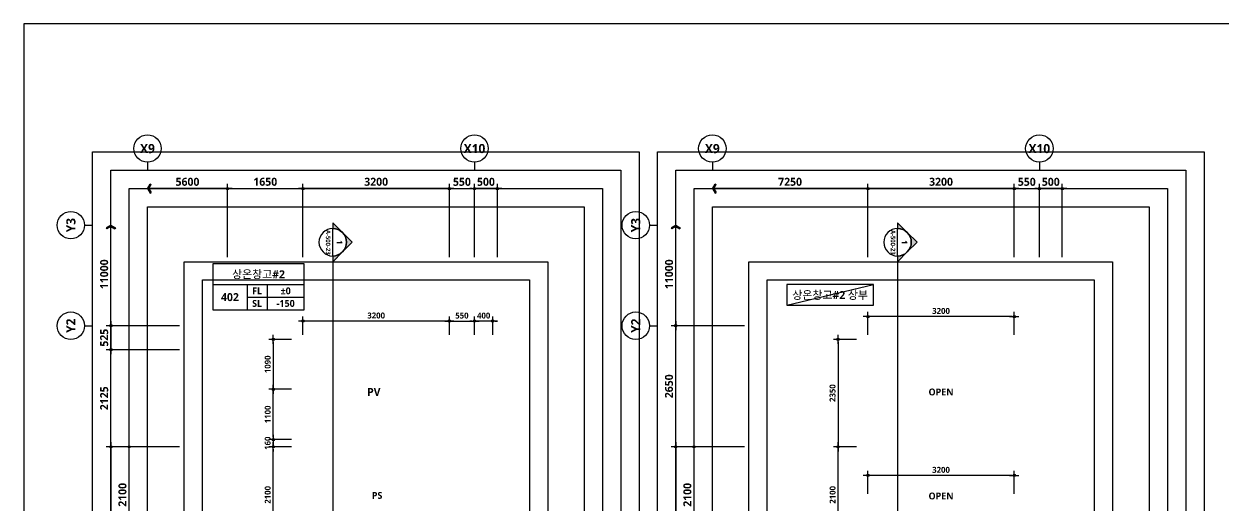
# Model space of a CAD drawing. Header units: millimetres. Extents: x -12482 to 126000, y 0 to 220200.
# Drawn here: x 43000 to 69215, y 107277 to 117800 of the extents above; entities that cross this region are included whole.
import ezdxf
from ezdxf.enums import TextEntityAlignment as Align

# ---------------------------------------------------------------- set-up
doc = ezdxf.new("R2010")
doc.units = ezdxf.units.MM
doc.header["$LTSCALE"] = 60
doc.linetypes.add('CEN', pattern=[62, 60, -1, 0, -1])
doc.layers.get('Defpoints').update_dxf_attribs({"color": 153})
for name, color, linetype in [('A-ANNO-DIM', 4, 'Continuous'), ('A-ANNO-GRA1', 7, 'Continuous'), ('A-ANNO-TEXT1', 7, 'Continuous'), ('A-ANNO-TEXT2', 3, 'Continuous'), ('A-ST-AXIS-BUB', 7, 'Continuous'), ('A-ST-AXIS-DIM', 7, 'Continuous'), ('AA-MKXS', 3, 'Continuous'), ('AA-MKXX', 3, 'Continuous')]:
    doc.layers.add(name, color=color, linetype=linetype)
for name, color, linetype, plot in [('Defpoint', 161, 'Continuous', False), ('G(그리드1)', 185, 'Continuous', False), ('G(그리드2)', 235, 'Continuous', False)]:
    doc.layers.add(name, color=color, linetype=linetype, plot=plot)
doc.styles.add('2020음성 1차', font='NanumGothicBold.ttf')
doc.styles.add('SAMOO', font='romans.shx', dxfattribs={"bigfont": 'whgtxt.shx'})
doc.styles.add('SH_나눔', font='')
doc.styles.add('SH_진천_나눔', font='')
doc.styles.get('SH_나눔').set_extended_font_data('NanumGothic', bold=True)
doc.styles.get('SH_진천_나눔').set_extended_font_data('NanumGothic', bold=True)
doc.dimstyles.new('SHP 50', dxfattribs={"dimscale": 50, "dimtxt": 3.5, "dimasz": 1, "dimexe": 2, "dimexo": 2, "dimgap": 1, "dimtad": 1, "dimdec": 0, "dimzin": 0, "dimdsep": 46, "dimtxsty": 'SH_진천_나눔', "dimblk": 'DIMDOT', "dimcen": 0.09, "dimclrd": 256, "dimclre": 256, "dimclrt": 3, "dimadec": 0, "dimazin": 1, "dimtfac": 1, "dimtdec": 0, "dimtix": 1, "dimtmove": 2, "dimatfit": 0, "dimldrblk": 'DIMDOT', "dimfxl": 1, "dimtolj": 1, "dimtzin": 0, "dimlwd": -1, "dimlwe": -1, "dimarcsym": 0})
doc.dimstyles.new('SHP 50내부', dxfattribs={"dimscale": 50, "dimtxt": 2.6, "dimasz": 1, "dimexe": 2, "dimexo": 2, "dimgap": 1, "dimtad": 1, "dimdec": 0, "dimzin": 0, "dimdsep": 46, "dimtxsty": '2020음성 1차', "dimblk": 'DIMDOT', "dimcen": 0.09, "dimclrd": 256, "dimclre": 256, "dimclrt": 3, "dimadec": 0, "dimazin": 1, "dimtfac": 1, "dimtdec": 0, "dimtix": 1, "dimtmove": 2, "dimatfit": 0, "dimldrblk": 'DIMDOT', "dimfxl": 1, "dimtolj": 1, "dimtzin": 0, "dimlwd": -1, "dimlwe": -1, "dimarcsym": 0})

# ---------------------------------------------------------------- blocks, each defined once
blk = doc.blocks.new('A-ST-AXIS-BUB-1')
at = {"layer": 'A-ST-AXIS-BUB'}
blk.add_line((0, 350), (0, 0), dxfattribs=at)
blk.add_circle((0, 950), 600, dxfattribs=at)
blk = doc.blocks.new('arrow1')
at = {"color": 0}
for p, q in [((0, 0), (0.29, 0.5)), ((0, 0), (0.29, -0.5)), ((0.16, 0), (0.41, 0.43)), ((0.16, 0), (0.41, -0.43)), ((0.29, 0.5), (0.41, 0.43)), ((0.29, -0.5), (0.41, -0.43))]:
    blk.add_line(p, q, dxfattribs=at)
blk = doc.blocks.new('DIMDOT')
at = {"color": 0}
blk.add_line((-2, 0), (2, 0), dxfattribs=at)
for radius in [0.5, 0.25]:
    blk.add_circle((0, 0), radius, dxfattribs=at)
blk = doc.blocks.new('*D17243')
at = {"layer": 'A-ST-AXIS-DIM'}
for p, q in [((46400, 108550), (44800, 108550)), ((44900, 108500), (44900, 100300)), ((46400, 100250), (44800, 100250))]:
    blk.add_line(p, q, dxfattribs=at)
at = {"layer": 'Defpoints', "color": 0}
for p in [(46500, 108550), (44900, 100250), (46500, 100250)]:
    blk.add_point(p, dxfattribs=at)
at = {"layer": 'A-ST-AXIS-DIM', "linetype": 'ByBlock', "xscale": 50, "yscale": 50, "zscale": 50}
for p, rotation in [((44900, 108550), 90), ((44900, 100250), 270)]:
    blk.add_blockref('DIMDOT', p, dxfattribs=dict(at, rotation=rotation))
at = {"layer": 'A-ST-AXIS-DIM', "color": 3, "insert": (44753, 104400), "char_height": 175, "attachment_point": 5, "rotation": 90, "style": 'SH_진천_나눔'}
blk.add_mtext('\\A1;8300', dxfattribs=at)
blk = doc.blocks.new('*D17245')
at = {"layer": 'A-ST-AXIS-DIM'}
for p, q in [((46400, 108550), (45200, 108550)), ((45300, 106500), (45300, 108500)), ((46400, 106450), (45200, 106450))]:
    blk.add_line(p, q, dxfattribs=at)
at = {"layer": 'Defpoints', "color": 0}
for p in [(45300, 108550), (46500, 108550), (46500, 106450)]:
    blk.add_point(p, dxfattribs=at)
at = {"layer": 'A-ST-AXIS-DIM', "linetype": 'ByBlock', "xscale": 50, "yscale": 50, "zscale": 50}
for p, rotation in [((45300, 108550), 90), ((45300, 106450), 270)]:
    blk.add_blockref('DIMDOT', p, dxfattribs=dict(at, rotation=rotation))
at = {"layer": 'A-ST-AXIS-DIM', "color": 3, "insert": (45154, 107500), "char_height": 175, "attachment_point": 5, "rotation": 90, "style": 'SH_진천_나눔'}
blk.add_mtext('\\A1;2100', dxfattribs=at)
blk = doc.blocks.new('*D17247')
at = {"layer": 'A-ST-AXIS-DIM'}
for p, q in [((46400, 110675), (44800, 110675)), ((44900, 108600), (44900, 110625)), ((46400, 108550), (44800, 108550))]:
    blk.add_line(p, q, dxfattribs=at)
at = {"layer": 'Defpoints', "color": 0}
for p in [(44900, 110675), (46500, 110675), (46500, 108550)]:
    blk.add_point(p, dxfattribs=at)
at = {"layer": 'A-ST-AXIS-DIM', "linetype": 'ByBlock', "xscale": 50, "yscale": 50, "zscale": 50}
for p, rotation in [((44900, 110675), 90), ((44900, 108550), 270)]:
    blk.add_blockref('DIMDOT', p, dxfattribs=dict(at, rotation=rotation))
at = {"layer": 'A-ST-AXIS-DIM', "color": 3, "insert": (44754, 109612), "char_height": 175, "attachment_point": 5, "rotation": 90, "style": 'SH_진천_나눔'}
blk.add_mtext('\\A1;2125', dxfattribs=at)
blk = doc.blocks.new('*D17248')
at = {"layer": 'A-ST-AXIS-DIM'}
for p, q in [((49100, 112700), (49100, 114300)), ((52300, 112700), (52300, 114300)), ((52250, 114200), (49150, 114200))]:
    blk.add_line(p, q, dxfattribs=at)
at = {"layer": 'Defpoints', "color": 0}
for p in [(49100, 114200), (49100, 112600), (52300, 112600)]:
    blk.add_point(p, dxfattribs=at)
at = {"layer": 'A-ST-AXIS-DIM', "linetype": 'ByBlock', "xscale": 50, "yscale": 50, "zscale": 50, "rotation": 180}
blk.add_blockref('DIMDOT', (49100, 114200), dxfattribs=at)
at = {"layer": 'A-ST-AXIS-DIM', "linetype": 'ByBlock', "xscale": 50, "yscale": 50, "zscale": 50}
blk.add_blockref('DIMDOT', (52300, 114200), dxfattribs=at)
at = {"layer": 'A-ST-AXIS-DIM', "color": 3, "insert": (50700, 114347), "char_height": 175, "attachment_point": 5, "style": 'SH_진천_나눔'}
blk.add_mtext('\\A1;3200', dxfattribs=at)
blk = doc.blocks.new('*D17249')
at = {"layer": 'A-ST-AXIS-DIM'}
for p, q in [((52300, 112700), (52300, 114300)), ((52850, 112700), (52850, 114300)), ((52350, 114200), (52800, 114200))]:
    blk.add_line(p, q, dxfattribs=at)
at = {"layer": 'Defpoints', "color": 0}
for p in [(52850, 114200), (52300, 112600), (52850, 112600)]:
    blk.add_point(p, dxfattribs=at)
at = {"layer": 'A-ST-AXIS-DIM', "linetype": 'ByBlock', "xscale": 50, "yscale": 50, "zscale": 50, "rotation": 180}
blk.add_blockref('DIMDOT', (52300, 114200), dxfattribs=at)
at = {"layer": 'A-ST-AXIS-DIM', "linetype": 'ByBlock', "xscale": 50, "yscale": 50, "zscale": 50}
blk.add_blockref('DIMDOT', (52850, 114200), dxfattribs=at)
at = {"layer": 'A-ST-AXIS-DIM', "color": 3, "insert": (52575, 114346), "char_height": 175, "attachment_point": 5, "style": 'SH_진천_나눔'}
blk.add_mtext('\\A1;550', dxfattribs=at)
blk = doc.blocks.new('*D17250')
at = {"layer": 'A-ST-AXIS-DIM'}
for p, q in [((47450, 112700), (47450, 114300)), ((49100, 112700), (49100, 114300)), ((47500, 114200), (49050, 114200))]:
    blk.add_line(p, q, dxfattribs=at)
at = {"layer": 'Defpoints', "color": 0}
for p in [(49100, 114200), (47450, 112600), (49100, 112600)]:
    blk.add_point(p, dxfattribs=at)
at = {"layer": 'A-ST-AXIS-DIM', "linetype": 'ByBlock', "xscale": 50, "yscale": 50, "zscale": 50, "rotation": 180}
blk.add_blockref('DIMDOT', (47450, 114200), dxfattribs=at)
at = {"layer": 'A-ST-AXIS-DIM', "linetype": 'ByBlock', "xscale": 50, "yscale": 50, "zscale": 50}
blk.add_blockref('DIMDOT', (49100, 114200), dxfattribs=at)
at = {"layer": 'A-ST-AXIS-DIM', "color": 3, "insert": (48275, 114347), "char_height": 175, "attachment_point": 5, "style": 'SH_진천_나눔'}
blk.add_mtext('\\A1;1650', dxfattribs=at)
blk = doc.blocks.new('*D17251')
at = {"layer": 'A-ST-AXIS-DIM'}
for p, q in [((58750, 108550), (57150, 108550)), ((57250, 108500), (57250, 100300)), ((58750, 100250), (57150, 100250))]:
    blk.add_line(p, q, dxfattribs=at)
at = {"layer": 'Defpoints', "color": 0}
for p in [(58850, 108550), (57250, 100250), (58850, 100250)]:
    blk.add_point(p, dxfattribs=at)
at = {"layer": 'A-ST-AXIS-DIM', "linetype": 'ByBlock', "xscale": 50, "yscale": 50, "zscale": 50}
for p, rotation in [((57250, 108550), 90), ((57250, 100250), 270)]:
    blk.add_blockref('DIMDOT', p, dxfattribs=dict(at, rotation=rotation))
at = {"layer": 'A-ST-AXIS-DIM', "color": 3, "insert": (57103, 104400), "char_height": 175, "attachment_point": 5, "rotation": 90, "style": 'SH_진천_나눔'}
blk.add_mtext('\\A1;8300', dxfattribs=at)
blk = doc.blocks.new('*D17253')
at = {"layer": 'A-ST-AXIS-DIM'}
for p, q in [((58750, 108550), (57550, 108550)), ((57650, 106500), (57650, 108500)), ((58750, 106450), (57550, 106450))]:
    blk.add_line(p, q, dxfattribs=at)
at = {"layer": 'Defpoints', "color": 0}
for p in [(57650, 108550), (58850, 108550), (58850, 106450)]:
    blk.add_point(p, dxfattribs=at)
at = {"layer": 'A-ST-AXIS-DIM', "linetype": 'ByBlock', "xscale": 50, "yscale": 50, "zscale": 50}
for p, rotation in [((57650, 108550), 90), ((57650, 106450), 270)]:
    blk.add_blockref('DIMDOT', p, dxfattribs=dict(at, rotation=rotation))
at = {"layer": 'A-ST-AXIS-DIM', "color": 3, "insert": (57504, 107500), "char_height": 175, "attachment_point": 5, "rotation": 90, "style": 'SH_진천_나눔'}
blk.add_mtext('\\A1;2100', dxfattribs=at)
blk = doc.blocks.new('*D17255')
at = {"layer": 'A-ST-AXIS-DIM'}
for p, q in [((58750, 111200), (57150, 111200)), ((57250, 108600), (57250, 111150)), ((58750, 108550), (57150, 108550))]:
    blk.add_line(p, q, dxfattribs=at)
at = {"layer": 'Defpoints', "color": 0}
for p in [(57250, 111200), (58850, 111200), (58850, 108550)]:
    blk.add_point(p, dxfattribs=at)
at = {"layer": 'A-ST-AXIS-DIM', "linetype": 'ByBlock', "xscale": 50, "yscale": 50, "zscale": 50}
for p, rotation in [((57250, 111200), 90), ((57250, 108550), 270)]:
    blk.add_blockref('DIMDOT', p, dxfattribs=dict(at, rotation=rotation))
at = {"layer": 'A-ST-AXIS-DIM', "color": 3, "insert": (57103, 109875), "char_height": 175, "attachment_point": 5, "rotation": 90, "style": 'SH_진천_나눔'}
blk.add_mtext('\\A1;2650', dxfattribs=at)
blk = doc.blocks.new('*D17256')
at = {"layer": 'A-ST-AXIS-DIM'}
for p, q in [((61450, 112700), (61450, 114300)), ((64650, 112700), (64650, 114300)), ((64600, 114200), (61500, 114200))]:
    blk.add_line(p, q, dxfattribs=at)
at = {"layer": 'Defpoints', "color": 0}
for p in [(61450, 114200), (61450, 112600), (64650, 112600)]:
    blk.add_point(p, dxfattribs=at)
at = {"layer": 'A-ST-AXIS-DIM', "linetype": 'ByBlock', "xscale": 50, "yscale": 50, "zscale": 50, "rotation": 180}
blk.add_blockref('DIMDOT', (61450, 114200), dxfattribs=at)
at = {"layer": 'A-ST-AXIS-DIM', "linetype": 'ByBlock', "xscale": 50, "yscale": 50, "zscale": 50}
blk.add_blockref('DIMDOT', (64650, 114200), dxfattribs=at)
at = {"layer": 'A-ST-AXIS-DIM', "color": 3, "insert": (63050, 114347), "char_height": 175, "attachment_point": 5, "style": 'SH_진천_나눔'}
blk.add_mtext('\\A1;3200', dxfattribs=at)
blk = doc.blocks.new('*D17257')
at = {"layer": 'A-ST-AXIS-DIM'}
for p, q in [((64650, 112700), (64650, 114300)), ((65200, 112700), (65200, 114300)), ((64700, 114200), (65150, 114200))]:
    blk.add_line(p, q, dxfattribs=at)
at = {"layer": 'Defpoints', "color": 0}
for p in [(65200, 114200), (64650, 112600), (65200, 112600)]:
    blk.add_point(p, dxfattribs=at)
at = {"layer": 'A-ST-AXIS-DIM', "linetype": 'ByBlock', "xscale": 50, "yscale": 50, "zscale": 50, "rotation": 180}
blk.add_blockref('DIMDOT', (64650, 114200), dxfattribs=at)
at = {"layer": 'A-ST-AXIS-DIM', "linetype": 'ByBlock', "xscale": 50, "yscale": 50, "zscale": 50}
blk.add_blockref('DIMDOT', (65200, 114200), dxfattribs=at)
at = {"layer": 'A-ST-AXIS-DIM', "color": 3, "insert": (64925, 114346), "char_height": 175, "attachment_point": 5, "style": 'SH_진천_나눔'}
blk.add_mtext('\\A1;550', dxfattribs=at)
blk = doc.blocks.new('*D18398')
at = {"layer": 'A-ST-AXIS-DIM'}
for p, q in [((52850, 112700), (52850, 114300)), ((53350, 112700), (53350, 114300)), ((52800, 114200), (52750, 114200)), ((53350, 114200), (52850, 114200)), ((53400, 114200), (53450, 114200))]:
    blk.add_line(p, q, dxfattribs=at)
at = {"layer": 'Defpoints', "color": 0}
for p in [(52850, 114200), (52850, 112600), (53350, 112600)]:
    blk.add_point(p, dxfattribs=at)
at = {"layer": 'A-ST-AXIS-DIM', "linetype": 'ByBlock', "xscale": 50, "yscale": 50, "zscale": 50}
blk.add_blockref('DIMDOT', (52850, 114200), dxfattribs=at)
at = {"layer": 'A-ST-AXIS-DIM', "linetype": 'ByBlock', "xscale": 50, "yscale": 50, "zscale": 50, "rotation": 180}
blk.add_blockref('DIMDOT', (53350, 114200), dxfattribs=at)
at = {"layer": 'A-ST-AXIS-DIM', "color": 3, "insert": (53100, 114346), "char_height": 175, "attachment_point": 5, "style": 'SH_진천_나눔'}
blk.add_mtext('\\A1;500', dxfattribs=at)
blk = doc.blocks.new('*D18399')
at = {"layer": 'A-ST-AXIS-DIM'}
for p, q in [((65200, 112700), (65200, 114300)), ((65700, 112700), (65700, 114300)), ((65150, 114200), (65100, 114200)), ((65700, 114200), (65200, 114200)), ((65750, 114200), (65800, 114200))]:
    blk.add_line(p, q, dxfattribs=at)
at = {"layer": 'Defpoints', "color": 0}
for p in [(65200, 114200), (65200, 112600), (65700, 112600)]:
    blk.add_point(p, dxfattribs=at)
at = {"layer": 'A-ST-AXIS-DIM', "linetype": 'ByBlock', "xscale": 50, "yscale": 50, "zscale": 50}
blk.add_blockref('DIMDOT', (65200, 114200), dxfattribs=at)
at = {"layer": 'A-ST-AXIS-DIM', "linetype": 'ByBlock', "xscale": 50, "yscale": 50, "zscale": 50, "rotation": 180}
blk.add_blockref('DIMDOT', (65700, 114200), dxfattribs=at)
at = {"layer": 'A-ST-AXIS-DIM', "color": 3, "insert": (65450, 114346), "char_height": 175, "attachment_point": 5, "style": 'SH_진천_나눔'}
blk.add_mtext('\\A1;500', dxfattribs=at)
blk = doc.blocks.new('*D18412')
at = {"layer": 'A-ST-AXIS-DIM'}
for p, q in [((46400, 111200), (44800, 111200)), ((44900, 111150), (44900, 110725)), ((46400, 110675), (44800, 110675))]:
    blk.add_line(p, q, dxfattribs=at)
at = {"layer": 'Defpoints', "color": 0}
for p in [(46500, 111200), (44900, 110675), (46500, 110675)]:
    blk.add_point(p, dxfattribs=at)
at = {"layer": 'A-ST-AXIS-DIM', "linetype": 'ByBlock', "xscale": 50, "yscale": 50, "zscale": 50}
for p, rotation in [((44900, 111200), 90), ((44900, 110675), 270)]:
    blk.add_blockref('DIMDOT', p, dxfattribs=dict(at, rotation=rotation))
at = {"layer": 'A-ST-AXIS-DIM', "color": 3, "insert": (44754, 110937), "char_height": 175, "attachment_point": 5, "rotation": 90, "style": 'SH_진천_나눔'}
blk.add_mtext('\\A1;525', dxfattribs=at)
blk = doc.blocks.new('*U15104')
at = {"layer": 'AA-MKXX'}
blk.add_hatch(color=256, dxfattribs=at).paths.add_polyline_path([(48373, 600), (48163, 0), (48373, 0)])
at = {"layer": 'AA-MKXX', "linetype": 'CEN', "ltscale": 300}
blk.add_line((900, 0), (48373, 0), dxfattribs=at)
at = {"layer": 'AA-MKXX'}
blk.add_lwpolyline([(48373, 0), (48373, 600), (48163, 0)], close=True, dxfattribs=at)
blk = doc.blocks.new('G$C9D92D8A7')
at = {"layer": 'A-ANNO-GRA1'}
for p, q in [((0, 11), (40, 11)), ((15, 11), (15, 0)), ((23.75, 11), (23.75, 0)), ((15, 5.5), (40, 5.5))]:
    blk.add_line(p, q, dxfattribs=at)
blk.add_lwpolyline([(0, 20), (0, 0), (40, 0), (40, 20)], close=True, dxfattribs=at)
at = {"style": '2020음성 1차'}
for tag, height, p in [('실명', 3.5, (20, 15.5)), ('실번호', 3.5, (7.5, 5.5)), ('마감레벨', 3, (31.875, 8.25)), ('구조레벨', 3, (31.875, 2.75))]:
    blk.add_attdef(tag, text='', height=height, dxfattribs=at).set_placement(p, align=Align.MIDDLE_CENTER)
at = {"layer": 'A-ANNO-TEXT1', "style": 'SH_나눔'}
for s, p in [('FL', (19.375, 8.25)), ('SL', (19.375, 2.75))]:
    blk.add_text(s, height=3, dxfattribs=at).set_placement(p, align=Align.MIDDLE)
blk = doc.blocks.new('*D20847')
at = {"layer": 'A-ANNO-DIM'}
for p, q in [((48850, 108550), (48350, 108550)), ((48450, 106500), (48450, 108500)), ((48850, 106450), (48350, 106450))]:
    blk.add_line(p, q, dxfattribs=at)
at = {"layer": 'Defpoints', "color": 0}
for p in [(48450, 108550), (48950, 108550), (48950, 106450)]:
    blk.add_point(p, dxfattribs=at)
at = {"layer": 'A-ANNO-DIM', "linetype": 'ByBlock', "xscale": 50, "yscale": 50, "zscale": 50}
for p, rotation in [((48450, 108550), 90), ((48450, 106450), 270)]:
    blk.add_blockref('DIMDOT', p, dxfattribs=dict(at, rotation=rotation))
at = {"layer": 'A-ANNO-DIM', "color": 3, "insert": (48329, 107500), "char_height": 130, "attachment_point": 5, "rotation": 90, "style": '2020음성 1차'}
blk.add_mtext('\\A1;2100', dxfattribs=at)
blk = doc.blocks.new('*D20848')
at = {"layer": 'A-ANNO-DIM'}
for p, q in [((48450, 108760), (48450, 108810)), ((48850, 108710), (48350, 108710)), ((48850, 108550), (48350, 108550)), ((48450, 108710), (48450, 108550)), ((48450, 108500), (48450, 108450))]:
    blk.add_line(p, q, dxfattribs=at)
at = {"layer": 'Defpoints', "color": 0}
for p in [(48450, 108550), (48950, 108710), (48950, 108550)]:
    blk.add_point(p, dxfattribs=at)
at = {"layer": 'A-ANNO-DIM', "linetype": 'ByBlock', "xscale": 50, "yscale": 50, "zscale": 50}
for p, rotation in [((48450, 108710), 270), ((48450, 108550), 90)]:
    blk.add_blockref('DIMDOT', p, dxfattribs=dict(at, rotation=rotation))
at = {"layer": 'A-ANNO-DIM', "color": 3, "insert": (48328, 108630), "char_height": 130, "attachment_point": 5, "rotation": 90, "style": '2020음성 1차'}
blk.add_mtext('\\A1;160', dxfattribs=at)
blk = doc.blocks.new('*D20849')
at = {"layer": 'A-ANNO-DIM'}
for p, q in [((48850, 109810), (48350, 109810)), ((48450, 108760), (48450, 109760)), ((48850, 108710), (48350, 108710))]:
    blk.add_line(p, q, dxfattribs=at)
at = {"layer": 'Defpoints', "color": 0}
for p in [(48450, 109810), (48950, 109810), (48950, 108710)]:
    blk.add_point(p, dxfattribs=at)
at = {"layer": 'A-ANNO-DIM', "linetype": 'ByBlock', "xscale": 50, "yscale": 50, "zscale": 50}
for p, rotation in [((48450, 109810), 90), ((48450, 108710), 270)]:
    blk.add_blockref('DIMDOT', p, dxfattribs=dict(at, rotation=rotation))
at = {"layer": 'A-ANNO-DIM', "color": 3, "insert": (48329, 109260), "char_height": 130, "attachment_point": 5, "rotation": 90, "style": '2020음성 1차'}
blk.add_mtext('\\A1;1100', dxfattribs=at)
blk = doc.blocks.new('*D20850')
at = {"layer": 'A-ANNO-DIM'}
for p, q in [((48850, 110900), (48350, 110900)), ((48450, 110850), (48450, 109860)), ((48850, 109810), (48350, 109810))]:
    blk.add_line(p, q, dxfattribs=at)
at = {"layer": 'Defpoints', "color": 0}
for p in [(48950, 110900), (48450, 109810), (48950, 109810)]:
    blk.add_point(p, dxfattribs=at)
at = {"layer": 'A-ANNO-DIM', "linetype": 'ByBlock', "xscale": 50, "yscale": 50, "zscale": 50}
for p, rotation in [((48450, 110900), 90), ((48450, 109810), 270)]:
    blk.add_blockref('DIMDOT', p, dxfattribs=dict(at, rotation=rotation))
at = {"layer": 'A-ANNO-DIM', "color": 3, "insert": (48328, 110355), "char_height": 130, "attachment_point": 5, "rotation": 90, "style": '2020음성 1차'}
blk.add_mtext('\\A1;1090', dxfattribs=at)
blk = doc.blocks.new('*D20905')
at = {"layer": 'A-ANNO-DIM'}
for p, q in [((49100, 111000), (49100, 111400)), ((52250, 111300), (49150, 111300)), ((52300, 111000), (52300, 111400))]:
    blk.add_line(p, q, dxfattribs=at)
at = {"layer": 'Defpoints', "color": 0}
for p in [(49100, 111300), (49100, 110900), (52300, 110900)]:
    blk.add_point(p, dxfattribs=at)
at = {"layer": 'A-ANNO-DIM', "linetype": 'ByBlock', "xscale": 50, "yscale": 50, "zscale": 50, "rotation": 180}
blk.add_blockref('DIMDOT', (49100, 111300), dxfattribs=at)
at = {"layer": 'A-ANNO-DIM', "linetype": 'ByBlock', "xscale": 50, "yscale": 50, "zscale": 50}
blk.add_blockref('DIMDOT', (52300, 111300), dxfattribs=at)
at = {"layer": 'A-ANNO-DIM', "color": 3, "insert": (50700, 111422), "char_height": 130, "attachment_point": 5, "style": '2020음성 1차'}
blk.add_mtext('\\A1;3200', dxfattribs=at)
blk = doc.blocks.new('*D20906')
at = {"layer": 'A-ANNO-DIM'}
for p, q in [((52300, 111000), (52300, 111400)), ((52350, 111300), (52800, 111300)), ((52850, 111000), (52850, 111400))]:
    blk.add_line(p, q, dxfattribs=at)
at = {"layer": 'Defpoints', "color": 0}
for p in [(52850, 111300), (52300, 110900), (52850, 110900)]:
    blk.add_point(p, dxfattribs=at)
at = {"layer": 'A-ANNO-DIM', "linetype": 'ByBlock', "xscale": 50, "yscale": 50, "zscale": 50, "rotation": 180}
blk.add_blockref('DIMDOT', (52300, 111300), dxfattribs=at)
at = {"layer": 'A-ANNO-DIM', "linetype": 'ByBlock', "xscale": 50, "yscale": 50, "zscale": 50}
blk.add_blockref('DIMDOT', (52850, 111300), dxfattribs=at)
at = {"layer": 'A-ANNO-DIM', "color": 3, "insert": (52575, 111421), "char_height": 130, "attachment_point": 5, "style": '2020음성 1차'}
blk.add_mtext('\\A1;550', dxfattribs=at)
blk = doc.blocks.new('*D20908')
at = {"layer": 'A-ANNO-DIM'}
for p, q in [((52800, 111300), (52750, 111300)), ((52850, 111000), (52850, 111400)), ((53250, 111300), (52850, 111300)), ((53250, 111000), (53250, 111400)), ((53300, 111300), (53350, 111300))]:
    blk.add_line(p, q, dxfattribs=at)
at = {"layer": 'Defpoints', "color": 0}
for p in [(52850, 111300), (52850, 110900), (53250, 110900)]:
    blk.add_point(p, dxfattribs=at)
at = {"layer": 'A-ANNO-DIM', "linetype": 'ByBlock', "xscale": 50, "yscale": 50, "zscale": 50}
blk.add_blockref('DIMDOT', (52850, 111300), dxfattribs=at)
at = {"layer": 'A-ANNO-DIM', "linetype": 'ByBlock', "xscale": 50, "yscale": 50, "zscale": 50, "rotation": 180}
blk.add_blockref('DIMDOT', (53250, 111300), dxfattribs=at)
at = {"layer": 'A-ANNO-DIM', "color": 3, "insert": (53050, 111421), "char_height": 130, "attachment_point": 5, "style": '2020음성 1차'}
blk.add_mtext('\\A1;400', dxfattribs=at)
blk = doc.blocks.new('*D20909')
at = {"layer": 'A-ANNO-DIM'}
for p, q in [((61200, 108550), (60700, 108550)), ((60800, 106500), (60800, 108500)), ((61200, 106450), (60700, 106450))]:
    blk.add_line(p, q, dxfattribs=at)
at = {"layer": 'Defpoints', "color": 0}
for p in [(60800, 108550), (61300, 108550), (61300, 106450)]:
    blk.add_point(p, dxfattribs=at)
at = {"layer": 'A-ANNO-DIM', "linetype": 'ByBlock', "xscale": 50, "yscale": 50, "zscale": 50}
for p, rotation in [((60800, 108550), 90), ((60800, 106450), 270)]:
    blk.add_blockref('DIMDOT', p, dxfattribs=dict(at, rotation=rotation))
at = {"layer": 'A-ANNO-DIM', "color": 3, "insert": (60679, 107500), "char_height": 130, "attachment_point": 5, "rotation": 90, "style": '2020음성 1차'}
blk.add_mtext('\\A1;2100', dxfattribs=at)
blk = doc.blocks.new('*D20911')
at = {"layer": 'A-ANNO-DIM'}
for p, q in [((61200, 110900), (60700, 110900)), ((60800, 110850), (60800, 108600)), ((61200, 108550), (60700, 108550))]:
    blk.add_line(p, q, dxfattribs=at)
at = {"layer": 'Defpoints', "color": 0}
for p in [(61300, 110900), (60800, 108550), (61300, 108550)]:
    blk.add_point(p, dxfattribs=at)
at = {"layer": 'A-ANNO-DIM', "linetype": 'ByBlock', "xscale": 50, "yscale": 50, "zscale": 50}
for p, rotation in [((60800, 110900), 90), ((60800, 108550), 270)]:
    blk.add_blockref('DIMDOT', p, dxfattribs=dict(at, rotation=rotation))
at = {"layer": 'A-ANNO-DIM', "color": 3, "insert": (60678, 109725), "char_height": 130, "attachment_point": 5, "rotation": 90, "style": '2020음성 1차'}
blk.add_mtext('\\A1;2350', dxfattribs=at)
blk = doc.blocks.new('*D20915')
at = {"layer": 'A-ANNO-DIM'}
for p, q in [((61450, 111000), (61450, 111500)), ((64650, 111000), (64650, 111500)), ((64600, 111400), (61500, 111400))]:
    blk.add_line(p, q, dxfattribs=at)
at = {"layer": 'Defpoints', "color": 0}
for p in [(61450, 111400), (61450, 110900), (64650, 110900)]:
    blk.add_point(p, dxfattribs=at)
at = {"layer": 'A-ANNO-DIM', "linetype": 'ByBlock', "xscale": 50, "yscale": 50, "zscale": 50, "rotation": 180}
blk.add_blockref('DIMDOT', (61450, 111400), dxfattribs=at)
at = {"layer": 'A-ANNO-DIM', "linetype": 'ByBlock', "xscale": 50, "yscale": 50, "zscale": 50}
blk.add_blockref('DIMDOT', (64650, 111400), dxfattribs=at)
at = {"layer": 'A-ANNO-DIM', "color": 3, "insert": (63050, 111522), "char_height": 130, "attachment_point": 5, "style": '2020음성 1차'}
blk.add_mtext('\\A1;3200', dxfattribs=at)
blk = doc.blocks.new('*D20916')
at = {"layer": 'A-ANNO-DIM'}
for p, q in [((61450, 107524), (61450, 108024)), ((64650, 107524), (64650, 108024)), ((64600, 107924), (61500, 107924))]:
    blk.add_line(p, q, dxfattribs=at)
at = {"layer": 'Defpoints', "color": 0}
for p in [(61450, 107924), (61450, 107424), (64650, 107424)]:
    blk.add_point(p, dxfattribs=at)
at = {"layer": 'A-ANNO-DIM', "linetype": 'ByBlock', "xscale": 50, "yscale": 50, "zscale": 50, "rotation": 180}
blk.add_blockref('DIMDOT', (61450, 107924), dxfattribs=at)
at = {"layer": 'A-ANNO-DIM', "linetype": 'ByBlock', "xscale": 50, "yscale": 50, "zscale": 50}
blk.add_blockref('DIMDOT', (64650, 107924), dxfattribs=at)
at = {"layer": 'A-ANNO-DIM', "color": 3, "insert": (63050, 108046), "char_height": 130, "attachment_point": 5, "style": '2020음성 1차'}
blk.add_mtext('\\A1;3200', dxfattribs=at)
blk = doc.blocks.new('*U15083')
at = {"layer": 'AA-MKXS'}
blk.add_hatch(color=3, dxfattribs=at).paths.add_polyline_path([(0, 8.49), (-4.24, 4.24, -0.414214), (4.24, 4.24)])
h = blk.add_hatch(color=3, dxfattribs=at)
h.paths.add_polyline_path([(-8.49, 0), (-6, 0, -0.198912), (-4.24, 4.24)])
h.paths.add_polyline_path([(6, 0), (8.49, 0), (4.24, 4.24, -0.198912)])
at = {"layer": 'AA-MKXS', "color": 3, "linetype": 'Continuous', "ltscale": 5}
blk.add_line((-6, 0), (6, 0), dxfattribs=at)
at = {"layer": 'AA-MKXS', "color": 3}
for points in [[(4.24, 4.24, 0.414214), (-4.24, 4.24), (0, 8.49)], [(-4.24, 4.24, 0.198912), (-6, 0), (-8.49, 0)], [(8.49, 0), (6, 0, 0.198912), (4.24, 4.24)]]:
    blk.add_lwpolyline(points, format="xyb", close=True, dxfattribs=at)
at = {"layer": 'AA-MKXS', "color": 3, "linetype": 'Continuous', "ltscale": 5}
blk.add_circle((0, 0), 6, dxfattribs=at)
at = {"layer": 'AA-MKXS', "style": 'SAMOO', "width": 0.85}
blk.add_attdef('ViewNUM', text='', height=2.5, dxfattribs=at).set_placement((0, 1), align=Align.BOTTOM_CENTER)
blk.add_attdef('SheetNUM', text='', height=2.5, dxfattribs=at).set_placement((0, -1), align=Align.TOP_CENTER)

msp = doc.modelspace()

# ---------------------------------------------------------------- linework, layer by layer
at = {"layer": 'A-ANNO-GRA1'}
msp.add_lwpolyline([(59675.4, 111650), (61575.4, 111650), (61575.4, 112100), (59675.4, 112100)], close=True, dxfattribs=at)
at = {"layer": 'A-ST-AXIS-DIM'}
for p, q in [((47450, 112700), (47450, 114300)), ((47450, 114200), (45700, 114200)), ((61450, 114200), (58050, 114200)), ((44900, 111250), (44900, 113400)), ((57250, 111250), (57250, 113400)), ((45800, 111200), (44800, 111200)), ((58150, 111200), (57150, 111200))]:
    msp.add_line(p, q, dxfattribs=at)
at = {"layer": 'Defpoint'}
msp.add_lwpolyline([(43000, 90100), (78500, 90100), (78500, 117800), (43000, 117800)], close=True, dxfattribs=at)
at = {"layer": 'G(그리드1)'}
msp.add_line((59675.4, 111650), (61575.4, 112100), dxfattribs=at)
for points in [[(56450, 93300), (44500, 93300), (44500, 115000), (56450, 115000)], [(68800, 93300), (56850, 93300), (56850, 115000), (68800, 115000)], [(56050, 94500), (44900, 94500), (44900, 114600), (56050, 114600)], [(68400, 94500), (57250, 94500), (57250, 114600), (68400, 114600)], [(55650, 94900), (45300, 94900), (45300, 114200), (55650, 114200)], [(68000, 94900), (57650, 94900), (57650, 114200), (68000, 114200)], [(55250, 95300), (45700, 95300), (45700, 113800), (55250, 113800)], [(67600, 95300), (58050, 95300), (58050, 113800), (67600, 113800)], [(54450, 96500), (46500, 96500), (46500, 112600), (54450, 112600)], [(66800, 96500), (58850, 96500), (58850, 112600), (66800, 112600)]]:
    msp.add_lwpolyline(points, close=True, dxfattribs=at)
at = {"layer": 'G(그리드2)'}
for points in [[(54050, 96900), (46900, 96900), (46900, 112200), (54050, 112200)], [(66400, 96900), (59250, 96900), (59250, 112200), (66400, 112200)]]:
    msp.add_lwpolyline(points, close=True, dxfattribs=at)

# ---------------------------------------------------------------- block references
ref = msp.add_blockref('*U15083', (49750, 113024.3), dxfattribs=dict(xscale=-50, yscale=50, zscale=50, rotation=269.9999999999997))
ref.add_attrib('SheetNUM', 'A-500-23', dxfattribs={"layer": 'AA-MKXS', "height": 100, "rotation": 270, "style": '2020음성 1차', "width": 0.8}).set_placement((49700, 113024.3), align=Align.TOP_CENTER)
ref.add_attrib('ViewNUM', '1', dxfattribs={"layer": 'AA-MKXS', "height": 125, "rotation": 270, "style": '2020음성 1차'}).set_placement((49800, 113024.3), align=Align.BOTTOM_CENTER)
ref = msp.add_blockref('*U15083', (62100, 113024.3), dxfattribs=dict(xscale=-50, yscale=50, zscale=50, rotation=269.9999999999997))
ref.add_attrib('SheetNUM', 'A-500-23', dxfattribs={"layer": 'AA-MKXS', "height": 100, "rotation": 270, "style": '2020음성 1차', "width": 0.8}).set_placement((62050, 113024.3), align=Align.TOP_CENTER)
ref.add_attrib('ViewNUM', '1', dxfattribs={"layer": 'AA-MKXS', "height": 125, "rotation": 270, "style": '2020음성 1차'}).set_placement((62150, 113024.3), align=Align.BOTTOM_CENTER)
at = {"xscale": 0.3333333333333333, "yscale": 0.3333333333333333, "zscale": 0.3333333333333333, "rotation": 270.0000000000003}
for p in [(49750, 113024.3), (62100, 113024.3)]:
    msp.add_blockref('*U15104', p, dxfattribs=at)
at = {"layer": 'A-ANNO-TEXT1'}
ref = msp.add_blockref('G$C9D92D8A7', (47127.7, 111550), dxfattribs=dict(at, xscale=50, yscale=50, zscale=50))
ref.add_attrib('실명', '상온창고#2', dxfattribs={"layer": 'A-ANNO-TEXT2', "height": 175, "style": '2020음성 1차'}).set_placement((48127.7, 112325, 240333.3), align=Align.MIDDLE_CENTER)
ref.add_attrib('실번호', '402', dxfattribs={"layer": 'A-ANNO-TEXT2', "height": 175, "style": '2020음성 1차'}).set_placement((47502.7, 111825, 240333.3), align=Align.MIDDLE_CENTER)
ref.add_attrib('마감레벨', '%%p0', dxfattribs={"height": 150, "style": '2020음성 1차'}).set_placement((48721.4, 111962.5, 240333.3), align=Align.MIDDLE_CENTER)
ref.add_attrib('구조레벨', '-150', dxfattribs={"height": 150, "style": '2020음성 1차'}).set_placement((48721.4, 111687.5, 240333.3), align=Align.MIDDLE_CENTER)
at = {"layer": 'A-ST-AXIS-BUB', "xscale": 0.5, "yscale": 0.5, "zscale": 0.5}
for p in [(45700, 114600), (52850, 114600), (58050, 114600), (65200, 114600)]:
    msp.add_blockref('A-ST-AXIS-BUB-1', p, dxfattribs=at)
at = {"layer": 'A-ST-AXIS-BUB', "xscale": 0.5, "yscale": 0.5, "zscale": 0.5, "rotation": 90}
for p in [(44500, 113400), (56850, 113400), (44500, 111200), (56850, 111200)]:
    msp.add_blockref('A-ST-AXIS-BUB-1', p, dxfattribs=at)
at = {"layer": 'A-ST-AXIS-DIM'}
for name, p, xscale, yscale, zscale, rotation in [('arrow1', (45700, 114200), -200, 200, 200, 179.9999999999859), ('arrow1', (58050, 114200), -200, 200, 200, 179.9999999999859), ('arrow1', (44900, 113400), 200, 200, 200, 270.0000000000144), ('arrow1', (57250, 113400), 200, 200, 200, 270.0000000000144), ('DIMDOT', (44900, 111200), 50, 50, 50, 270), ('DIMDOT', (57250, 111200), 50, 50, 50, 270)]:
    msp.add_blockref(name, p, dxfattribs=dict(at, xscale=xscale, yscale=yscale, zscale=zscale, rotation=rotation))
at = {"layer": 'A-ST-AXIS-DIM', "xscale": 50, "yscale": 50, "zscale": 50}
for p in [(47450, 114200), (61450, 114200)]:
    msp.add_blockref('DIMDOT', p, dxfattribs=at)

# ---------------------------------------------------------------- texts
at = {"layer": 'A-ANNO-TEXT1', "style": 'SH_진천_나눔'}
for s, height, p in [('X9', 200, (45700, 115075)), ('X10', 200, (52850, 115075)), ('X9', 200, (58050, 115075)), ('X10', 200, (65200, 115075)), ('OPEN', 150, (63050, 109750)), ('PS', 150, (50719.9, 107487.7)), ('OPEN', 150, (63050, 107475))]:
    msp.add_text(s, height=height, dxfattribs=at).set_placement(p, align=Align.MIDDLE_CENTER)
for s, p in [('Y3', (44025, 113400)), ('Y3', (56375, 113400)), ('Y2', (44025, 111200)), ('Y2', (56375, 111200))]:
    msp.add_text(s, height=200, rotation=90, dxfattribs=at).set_placement(p, align=Align.MIDDLE_CENTER)
msp.add_text('PV', height=175, dxfattribs=at).set_placement((50648.3, 109751), align=Align.MIDDLE)
at = {"layer": 'A-ANNO-TEXT2', "style": 'SH_진천_나눔'}
msp.add_text('상온창고#2 상부', height=175, dxfattribs=at).set_placement((60625.4, 111875), align=Align.MIDDLE)
at = {"layer": 'A-ST-AXIS-DIM', "color": 3, "char_height": 175, "attachment_point": 5, "style": 'SH_진천_나눔'}
for s, insert in [('\\A1;5600', (46575, 114346.6)), ('\\A1;7250', (59750, 114346.6))]:
    msp.add_mtext(s, dxfattribs=dict(at, insert=insert))
at = {"layer": 'A-ST-AXIS-DIM', "color": 3, "char_height": 175, "attachment_point": 5, "rotation": 90, "style": 'SH_진천_나눔'}
for insert in [(44753.4, 112325), (57103.4, 112325)]:
    msp.add_mtext('\\A1;11000', dxfattribs=dict(at, insert=insert))

# ---------------------------------------------------------------- dimensions: what is measured, and where the dimension line sits
at = {"layer": 'A-ANNO-DIM'}
for base, p1, p2, angle, picture, middle in [((49100, 111300, 103000), (52300, 110900, 103000), (49100, 110900, 103000), 180, '*D20905', (50700, 111421.7, 103000)), ((52850, 111300, 103000), (53250, 110900, 103000), (52850, 110900, 103000), 180, '*D20908', (53050, 111421.3, 103000)), ((61450, 111400, 103000), (64650, 110900, 103000), (61450, 110900, 103000), 180, '*D20915', (63050, 111521.7, 103000)), ((48450, 109810), (48950, 110900), (48950, 109810), 270, '*D20850', (48328.3, 110355)), ((60800, 108550, 103000), (61300, 110900, 103000), (61300, 108550, 103000), 270, '*D20911', (60678.3, 109725, 103000)), ((48450, 109810), (48950, 108710), (48950, 109810), 90, '*D20849', (48328.7, 109260)), ((48450, 108550), (48950, 108710), (48950, 108550), 270, '*D20848', (48328.3, 108630)), ((48450, 108550), (48950, 106450), (48950, 108550), 90, '*D20847', (48328.5, 107500)), ((60800, 108550, 103000), (61300, 106450, 103000), (61300, 108550, 103000), 90, '*D20909', (60678.5, 107500, 103000)), ((61450, 107924.1, 103000), (64650, 107424.1, 103000), (61450, 107424.1, 103000), 180, '*D20916', (63050, 108045.8, 103000))]:
    dim = msp.add_linear_dim(base=base, p1=p1, p2=p2, angle=angle, dimstyle='SHP 50내부', override={"dimtxsty": '2020음성 1차', "dimldrblk": 'DIMDOT'}, dxfattribs=at)
    dim.commit()
    dim.dimension.update_dxf_attribs({"geometry": picture, "text_midpoint": middle})
dim = msp.add_linear_dim(base=(52850, 111300, 103000), p1=(52300, 110900, 103000), p2=(52850, 110900, 103000), dimstyle='SHP 50내부', override={"dimtxsty": '2020음성 1차', "dimldrblk": 'DIMDOT'}, dxfattribs=at)
dim.commit()
dim.dimension.update_dxf_attribs({"geometry": '*D20906', "text_midpoint": (52575, 111421.5, 103000)})
at = {"layer": 'A-ST-AXIS-DIM'}
for base, p1, p2, angle, picture, middle in [((49100, 114200), (47450, 112600), (49100, 112600), 0, '*D17250', (48275, 114346.6)), ((49100, 114200), (52300, 112600), (49100, 112600), 180, '*D17248', (50700, 114346.6)), ((52850, 114200), (52300, 112600), (52850, 112600), 0, '*D17249', (52575, 114346.2)), ((52850, 114200), (53350, 112600), (52850, 112600), 180, '*D18398', (53100, 114346.2)), ((61450, 114200), (64650, 112600), (61450, 112600), 180, '*D17256', (63050, 114346.6)), ((65200, 114200), (64650, 112600), (65200, 112600), 0, '*D17257', (64925, 114346.2)), ((65200, 114200), (65700, 112600), (65200, 112600), 180, '*D18399', (65450, 114346.2)), ((44900, 110675), (46500, 111200), (46500, 110675), 270, '*D18412', (44753.6, 110937.5)), ((57250, 111200), (58850, 108550), (58850, 111200), 90, '*D17255', (57103.4, 109875)), ((44900, 110675), (46500, 108550), (46500, 110675), 90, '*D17247', (44753.6, 109612.5)), ((44900, 100250), (46500, 108550), (46500, 100250), 270, '*D17243', (44753.4, 104400)), ((45300, 108550), (46500, 106450), (46500, 108550), 90, '*D17245', (45153.8, 107500)), ((57250, 100250), (58850, 108550), (58850, 100250), 270, '*D17251', (57103.4, 104400)), ((57650, 108550), (58850, 106450), (58850, 108550), 90, '*D17253', (57503.8, 107500))]:
    dim = msp.add_linear_dim(base=base, p1=p1, p2=p2, angle=angle, dimstyle='SHP 50', dxfattribs=at)
    dim.commit()
    dim.dimension.update_dxf_attribs({"geometry": picture, "text_midpoint": middle})

doc.saveas('drawing.dxf')
